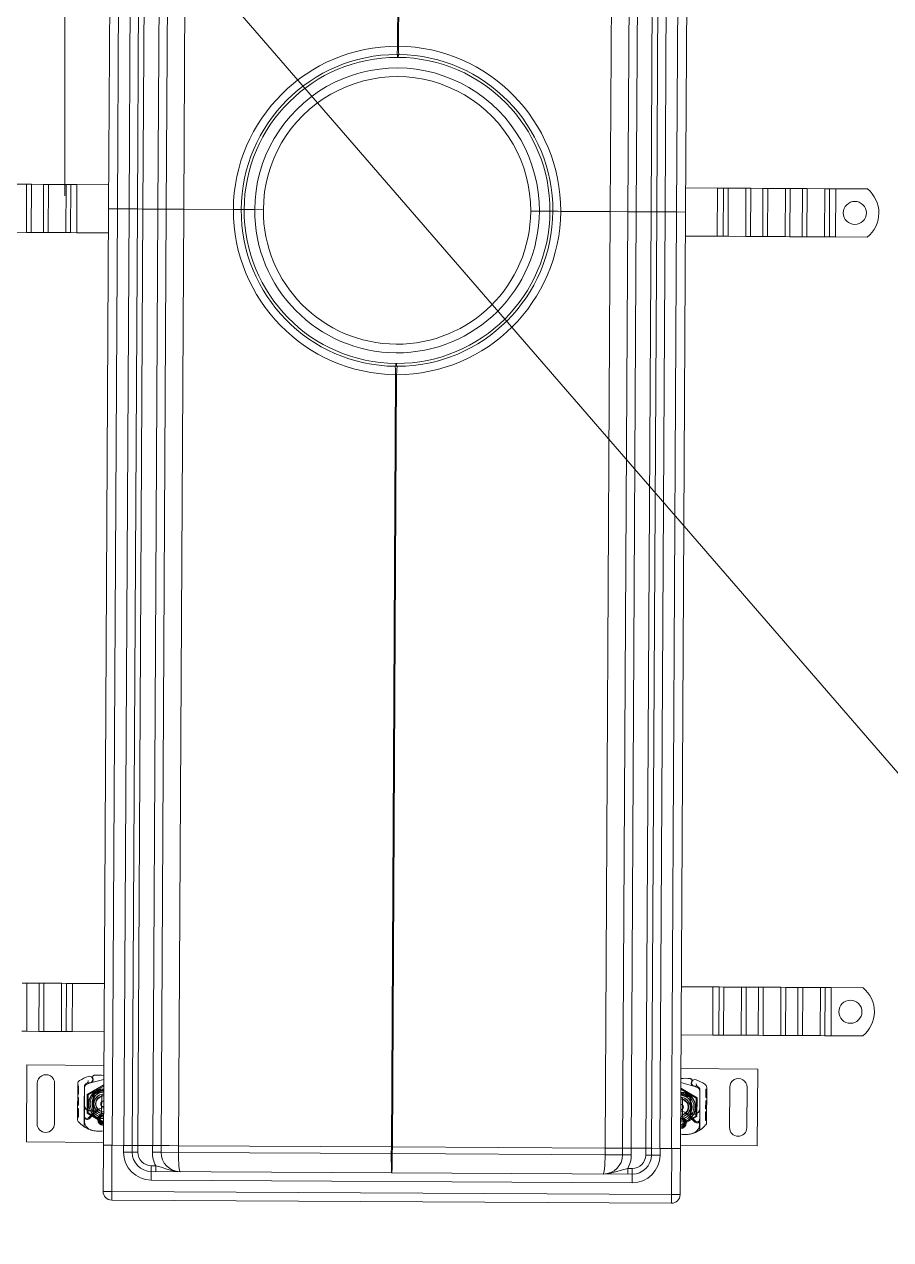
# Model space of a CAD drawing. Header units: millimetres. Extents: x -34838 to 729576, y -214038 to 121482.
# Drawn here: x 574465 to 574916, y -93390 to -92758 of the extents above; entities that cross this region are included whole.
import ezdxf

# ---------------------------------------------------------------- set-up
doc = ezdxf.new("R2010")
doc.units = ezdxf.units.MM
doc.header["$MEASUREMENT"] = 0
doc.linetypes.add('ШТРИХОВА 1_2', pattern=[1300, 750, -550])
doc.layers.add('0_Ном._пера__1', color=7, linetype='Continuous', lineweight=13)

msp = doc.modelspace()

# ---------------------------------------------------------------- linework, layer by layer
at = {"layer": '0_Ном._пера__1', "color": 7, "linetype": 'Continuous', "lineweight": 13}
for p, q in [((574511.65, -92367.82), (574508.96, -92854.31)), ((574513.61, -92854.34), (574516.31, -92367.85)), ((574522.31, -92367.88), (574519.61, -92854.37)), ((574523.95, -92854.4), (574526.65, -92367.9)), ((574526.85, -92854.41), (574529.55, -92367.92)), ((574537.31, -92367.96), (574534.61, -92854.45)), ((574538.95, -92854.48), (574541.65, -92367.99)), ((574548.08, -92854.53), (574550.78, -92368.04)), ((574661.39, -92368.65), (574659.16, -92769.8)), ((574659.69, -92769.81), (574661.91, -92368.65)), ((574772.52, -92369.27), (574769.82, -92855.76)), ((574781.65, -92369.32), (574778.95, -92855.81)), ((574783.29, -92855.83), (574785.99, -92369.34)), ((574793.75, -92369.38), (574791.06, -92855.88)), ((574796.65, -92369.4), (574793.95, -92855.89)), ((574798.29, -92855.92), (574800.99, -92369.42)), ((574806.99, -92369.46), (574804.29, -92855.95)), ((574808.95, -92855.98), (574811.65, -92369.48)), ((574659.16, -92775.64), (574659.17, -92774.14)), ((574659.62, -92775.65), (574659.64, -92774.15)), ((574466.38, -92841.58), (574457.19, -92841.52)), ((574466.38, -92841.58), (574466.24, -92866.58)), ((574466.38, -92841.58), (574468.86, -92841.59)), ((574468.86, -92841.59), (574468.72, -92866.59)), ((574468.86, -92841.59), (574475.22, -92841.62)), ((574475.22, -92841.62), (574475.08, -92866.62)), ((574475.22, -92841.62), (574477.69, -92841.64)), ((574477.69, -92841.64), (574477.56, -92866.64)), ((574486.89, -92841.69), (574477.69, -92841.64)), ((574486.89, -92841.69), (574486.75, -92866.69)), ((574486.89, -92841.69), (574489.36, -92841.7)), ((574489.36, -92841.7), (574489.22, -92866.7)), ((574489.36, -92841.7), (574492.54, -92841.72)), ((574492.54, -92841.72), (574492.4, -92866.72)), ((574492.54, -92841.72), (574509.02, -92841.81)), ((574825.5, -92843.57), (574809.02, -92843.48)), ((574825.36, -92868.57), (574825.5, -92843.57)), ((574828.68, -92843.58), (574825.5, -92843.57)), ((574828.54, -92868.58), (574828.68, -92843.58)), ((574831.16, -92843.6), (574828.68, -92843.58)), ((574831.02, -92868.6), (574831.16, -92843.6)), ((574831.16, -92843.6), (574840.35, -92843.65)), ((574840.21, -92868.65), (574840.35, -92843.65)), ((574842.83, -92843.66), (574840.35, -92843.65)), ((574842.69, -92868.66), (574842.83, -92843.66)), ((574849.19, -92843.7), (574842.83, -92843.66)), ((574849.05, -92868.7), (574849.19, -92843.7)), ((574851.66, -92843.71), (574849.19, -92843.7)), ((574851.53, -92868.71), (574851.66, -92843.71)), ((574851.66, -92843.71), (574860.86, -92843.76)), ((574860.72, -92868.76), (574860.86, -92843.76)), ((574863.33, -92843.78), (574860.86, -92843.76)), ((574863.19, -92868.78), (574863.33, -92843.78)), ((574869.69, -92843.81), (574863.33, -92843.78)), ((574869.56, -92868.81), (574869.69, -92843.81)), ((574872.17, -92843.83), (574869.69, -92843.81)), ((574872.03, -92868.83), (574872.17, -92843.83)), ((574872.17, -92843.83), (574881.36, -92843.88)), ((574881.22, -92868.88), (574881.36, -92843.88)), ((574883.84, -92843.89), (574881.36, -92843.88)), ((574883.7, -92868.89), (574883.84, -92843.89)), ((574887.02, -92843.91), (574883.84, -92843.89)), ((574886.88, -92868.91), (574887.02, -92843.91)), ((574903.51, -92844), (574887.02, -92843.91)), ((574508.96, -92854.31), (574506.26, -93340.8)), ((574508.96, -92854.31), (574513.61, -92854.34)), ((574513.61, -92854.34), (574508.96, -92854.31)), ((574510.91, -93340.83), (574513.61, -92854.34)), ((574519.61, -92854.37), (574513.61, -92854.34)), ((574513.61, -92854.34), (574519.61, -92854.37)), ((574519.61, -92854.37), (574516.91, -93340.86)), ((574519.61, -92854.37), (574523.95, -92854.4)), ((574523.95, -92854.4), (574519.61, -92854.37)), ((574521.26, -93340.89), (574523.95, -92854.4)), ((574526.85, -92854.41), (574523.95, -92854.4)), ((574523.95, -92854.4), (574526.85, -92854.41)), ((574524.15, -93340.9), (574526.85, -92854.41)), ((574534.61, -92854.45), (574526.85, -92854.41)), ((574526.85, -92854.41), (574534.61, -92854.45)), ((574534.61, -92854.45), (574531.91, -93340.95)), ((574534.61, -92854.45), (574538.95, -92854.48)), ((574538.95, -92854.48), (574534.61, -92854.45)), ((574536.26, -93340.97), (574538.95, -92854.48)), ((574548.08, -92854.53), (574538.95, -92854.48)), ((574538.95, -92854.48), (574548.08, -92854.53)), ((574545.39, -93341.02), (574548.08, -92854.53)), ((574573.85, -92854.67), (574548.08, -92854.53)), ((574548.08, -92854.53), (574573.85, -92854.67)), ((574579.45, -92854.7), (574577.95, -92854.69)), ((574577.95, -92854.69), (574579.45, -92854.7)), ((574584.95, -92854.73), (574579.45, -92854.7)), ((574579.45, -92854.7), (574584.95, -92854.73)), ((574584.95, -92854.73), (574589.45, -92854.76)), ((574589.45, -92854.76), (574584.95, -92854.73)), ((574728.45, -92855.53), (574732.95, -92855.55)), ((574732.95, -92855.55), (574728.45, -92855.53)), ((574738.45, -92855.58), (574732.95, -92855.55)), ((574732.95, -92855.55), (574738.45, -92855.58)), ((574739.95, -92855.59), (574738.45, -92855.58)), ((574738.45, -92855.58), (574739.95, -92855.59)), ((574769.82, -92855.76), (574744.06, -92855.62)), ((574744.06, -92855.62), (574769.82, -92855.76)), ((574769.82, -92855.76), (574767.12, -93342.25)), ((574778.95, -92855.81), (574769.82, -92855.76)), ((574769.82, -92855.76), (574778.95, -92855.81)), ((574778.95, -92855.81), (574776.25, -93342.3)), ((574778.95, -92855.81), (574783.29, -92855.83)), ((574783.29, -92855.83), (574778.95, -92855.81)), ((574780.6, -93342.33), (574783.29, -92855.83)), ((574791.06, -92855.88), (574783.29, -92855.83)), ((574783.29, -92855.83), (574791.06, -92855.88)), ((574791.06, -92855.88), (574788.36, -93342.37)), ((574793.95, -92855.89), (574791.06, -92855.88)), ((574791.06, -92855.88), (574793.95, -92855.89)), ((574793.95, -92855.89), (574791.25, -93342.38)), ((574793.95, -92855.89), (574798.29, -92855.92)), ((574798.29, -92855.92), (574793.95, -92855.89)), ((574795.6, -93342.41), (574798.29, -92855.92)), ((574804.29, -92855.95), (574798.29, -92855.92)), ((574798.29, -92855.92), (574804.29, -92855.95)), ((574804.29, -92855.95), (574801.6, -93342.44)), ((574804.29, -92855.95), (574808.95, -92855.98)), ((574808.95, -92855.98), (574804.29, -92855.95)), ((574806.25, -93342.47), (574808.95, -92855.98)), ((574466.24, -92866.58), (574457.05, -92866.52)), ((574466.24, -92866.58), (574468.72, -92866.59)), ((574468.72, -92866.59), (574475.08, -92866.62)), ((574475.08, -92866.62), (574477.56, -92866.64)), ((574486.75, -92866.69), (574477.56, -92866.64)), ((574486.75, -92866.69), (574489.22, -92866.7)), ((574489.22, -92866.7), (574492.4, -92866.72)), ((574492.4, -92866.72), (574508.89, -92866.81)), ((574825.36, -92868.57), (574808.88, -92868.48)), ((574828.54, -92868.58), (574825.36, -92868.57)), ((574831.02, -92868.6), (574828.54, -92868.58)), ((574831.02, -92868.6), (574840.21, -92868.65)), ((574842.69, -92868.66), (574840.21, -92868.65)), ((574849.05, -92868.7), (574842.69, -92868.66)), ((574851.53, -92868.71), (574849.05, -92868.7)), ((574851.53, -92868.71), (574860.72, -92868.76)), ((574863.19, -92868.78), (574860.72, -92868.76)), ((574869.56, -92868.81), (574863.19, -92868.78)), ((574872.03, -92868.83), (574869.56, -92868.81)), ((574872.03, -92868.83), (574881.22, -92868.88)), ((574883.7, -92868.89), (574881.22, -92868.88)), ((574886.88, -92868.91), (574883.7, -92868.89)), ((574903.37, -92869), (574886.88, -92868.91)), ((574658.28, -92934.64), (574658.27, -92936.14)), ((574658.74, -92934.64), (574658.74, -92936.14)), ((574658.22, -92940.48), (574655.99, -93341.63)), ((574656.52, -93341.64), (574658.74, -92940.49)), ((574464.08, -93256.57), (574466.55, -93256.58)), ((574466.55, -93256.58), (574466.42, -93281.58)), ((574466.55, -93256.58), (574472.92, -93256.62)), ((574472.92, -93256.62), (574472.78, -93281.62)), ((574472.92, -93256.62), (574475.39, -93256.63)), ((574475.39, -93256.63), (574475.25, -93281.63)), ((574484.59, -93256.68), (574475.39, -93256.63)), ((574484.59, -93256.68), (574484.45, -93281.68)), ((574484.59, -93256.68), (574487.06, -93256.7)), ((574487.06, -93256.7), (574486.92, -93281.7)), ((574487.06, -93256.7), (574490.24, -93256.71)), ((574490.24, -93256.71), (574490.1, -93281.71)), ((574490.24, -93256.71), (574506.72, -93256.81)), ((574823.2, -93258.56), (574806.72, -93258.47)), ((574823.06, -93283.56), (574823.2, -93258.56)), ((574826.38, -93258.58), (574823.2, -93258.56)), ((574826.24, -93283.58), (574826.38, -93258.58)), ((574828.86, -93258.59), (574826.38, -93258.58)), ((574828.72, -93283.59), (574828.86, -93258.59)), ((574828.86, -93258.59), (574838.05, -93258.64)), ((574837.91, -93283.64), (574838.05, -93258.64)), ((574840.52, -93258.66), (574838.05, -93258.64)), ((574840.39, -93283.66), (574840.52, -93258.66)), ((574846.89, -93258.69), (574840.52, -93258.66)), ((574846.75, -93283.69), (574846.89, -93258.69)), ((574849.36, -93258.71), (574846.89, -93258.69)), ((574849.22, -93283.71), (574849.36, -93258.71)), ((574849.36, -93258.71), (574858.55, -93258.76)), ((574858.42, -93283.76), (574858.55, -93258.76)), ((574861.03, -93258.77), (574858.55, -93258.76)), ((574860.89, -93283.77), (574861.03, -93258.77)), ((574867.39, -93258.81), (574861.03, -93258.77)), ((574867.26, -93283.81), (574867.39, -93258.81)), ((574869.87, -93258.82), (574867.39, -93258.81)), ((574869.73, -93283.82), (574869.87, -93258.82)), ((574869.87, -93258.82), (574879.06, -93258.87)), ((574878.92, -93283.87), (574879.06, -93258.87)), ((574881.54, -93258.88), (574879.06, -93258.87)), ((574881.4, -93283.88), (574881.54, -93258.88)), ((574884.72, -93258.9), (574881.54, -93258.88)), ((574884.58, -93283.9), (574884.72, -93258.9)), ((574901.2, -93258.99), (574884.72, -93258.9)), ((574463.94, -93281.57), (574466.42, -93281.58)), ((574466.42, -93281.58), (574472.78, -93281.62)), ((574472.78, -93281.62), (574475.25, -93281.63)), ((574484.45, -93281.68), (574475.25, -93281.63)), ((574484.45, -93281.68), (574486.92, -93281.7)), ((574486.92, -93281.7), (574490.1, -93281.71)), ((574490.1, -93281.71), (574506.58, -93281.81)), ((574823.06, -93283.56), (574806.58, -93283.47)), ((574826.24, -93283.58), (574823.06, -93283.56)), ((574828.72, -93283.59), (574826.24, -93283.58)), ((574828.72, -93283.59), (574837.91, -93283.64)), ((574840.39, -93283.66), (574837.91, -93283.64)), ((574846.75, -93283.69), (574840.39, -93283.66)), ((574849.22, -93283.71), (574846.75, -93283.69)), ((574849.22, -93283.71), (574858.42, -93283.76)), ((574860.89, -93283.77), (574858.42, -93283.76)), ((574867.26, -93283.81), (574860.89, -93283.77)), ((574869.73, -93283.82), (574867.26, -93283.81)), ((574869.73, -93283.82), (574878.92, -93283.87)), ((574881.4, -93283.88), (574878.92, -93283.87)), ((574884.58, -93283.9), (574881.4, -93283.88)), ((574901.07, -93283.99), (574884.58, -93283.9)), ((574466.49, -93299.08), (574466.27, -93339.08)), ((574506.49, -93299.31), (574466.49, -93299.08)), ((574806.48, -93300.97), (574846.48, -93301.19)), ((574846.48, -93301.19), (574846.26, -93341.19)), ((574471.82, -93329.61), (574471.94, -93308.61)), ((574480.94, -93308.66), (574480.82, -93329.66)), ((574492.94, -93308.9), (574492.78, -93327.13)), ((574498.12, -93308.4), (574497.66, -93308.6)), ((574497.84, -93308.99), (574499.6, -93308.41)), ((574500.05, -93308.26), (574499.6, -93308.41)), ((574506.45, -93306.56), (574500.29, -93308.18)), ((574806.44, -93308.23), (574812.58, -93309.91)), ((574492.88, -93315.96), (574493.38, -93315.96)), ((574492.89, -93314.18), (574493.39, -93314.19)), ((574492.89, -93314.18), (574493.39, -93314.19)), ((574492.9, -93312.98), (574493.4, -93312.98)), ((574492.9, -93313.21), (574493.4, -93313.22)), ((574492.9, -93313.28), (574493.4, -93313.28)), ((574492.9, -93313.28), (574493.4, -93313.28)), ((574492.91, -93312.05), (574493.41, -93312.06)), ((574492.92, -93310.83), (574493.42, -93310.84)), ((574492.92, -93310.83), (574493.42, -93310.84)), ((574492.92, -93310.89), (574493.42, -93310.9)), ((574492.92, -93311.13), (574493.42, -93311.14)), ((574492.93, -93309.93), (574493.43, -93309.93)), ((574492.93, -93309.93), (574493.43, -93309.93)), ((574493.34, -93320), (574493.38, -93315.96)), ((574493.39, -93314.19), (574493.41, -93312.06)), ((574493.41, -93312.06), (574493.43, -93309.93)), ((574496.34, -93319.92), (574496.42, -93310.38)), ((574496.48, -93310.41), (574496.42, -93319.95)), ((574498.39, -93314.64), (574498.34, -93323.89)), ((574506.43, -93310.06), (574498.39, -93314.64)), ((574501.03, -93314.68), (574500.83, -93319.05)), ((574501.33, -93319.07), (574501.53, -93314.7)), ((574505.36, -93323.17), (574505.4, -93315.43)), ((574806.42, -93311.72), (574814.41, -93316.39)), ((574812.82, -93309.99), (574813.27, -93310.15)), ((574815.02, -93310.75), (574813.27, -93310.15)), ((574814.75, -93310.15), (574815.2, -93310.36)), ((574816.37, -93312.19), (574816.32, -93321.72)), ((574816.4, -93321.7), (574816.42, -93312.16)), ((574819.41, -93315.99), (574819.42, -93313.87)), ((574819.91, -93315.03), (574819.41, -93315.03)), ((574819.91, -93315.09), (574819.41, -93315.09)), ((574819.91, -93315.09), (574819.41, -93315.09)), ((574819.91, -93315.99), (574819.41, -93315.99)), ((574819.91, -93315.99), (574819.41, -93315.99)), ((574819.92, -93311.74), (574819.42, -93311.74)), ((574819.42, -93313.87), (574819.42, -93311.74)), ((574819.92, -93311.74), (574819.42, -93311.74)), ((574819.92, -93312.65), (574819.42, -93312.64)), ((574819.92, -93312.65), (574819.42, -93312.64)), ((574819.92, -93312.71), (574819.42, -93312.71)), ((574819.92, -93312.95), (574819.42, -93312.94)), ((574819.92, -93313.87), (574819.42, -93313.87)), ((574819.92, -93314.79), (574819.42, -93314.79)), ((574819.93, -93310.72), (574819.88, -93328.94)), ((574831.93, -93310.61), (574831.81, -93331.61)), ((574840.81, -93331.66), (574840.93, -93310.66)), ((574492.83, -93321.69), (574493.33, -93321.69)), ((574492.84, -93320), (574493.34, -93320)), ((574492.84, -93320.05), (574493.34, -93320.06)), ((574492.85, -93319.27), (574493.35, -93319.28)), ((574492.85, -93319.31), (574493.35, -93319.31)), ((574492.87, -93316.87), (574493.37, -93316.87)), ((574493.29, -93326.2), (574493.33, -93321.69)), ((574493.34, -93320), (574493.34, -93320.06)), ((574496.29, -93325.92), (574496.34, -93319.92)), ((574496.42, -93320.61), (574496.39, -93325.45)), ((574496.42, -93319.95), (574496.42, -93320.61)), ((574500.83, -93319.27), (574500.81, -93321.84)), ((574500.81, -93321.84), (574500.81, -93321.91)), ((574501.31, -93321.84), (574501.33, -93319.28)), ((574501.31, -93321.84), (574501.31, -93321.88)), ((574807.35, -93324.85), (574807.39, -93317.1)), ((574811.42, -93320.79), (574811.27, -93316.42)), ((574811.41, -93323.56), (574811.42, -93321)), ((574811.77, -93316.4), (574811.92, -93320.78)), ((574811.92, -93321), (574811.91, -93323.56)), ((574814.41, -93316.39), (574814.36, -93325.64)), ((574816.32, -93321.72), (574816.31, -93322.39)), ((574816.38, -93327.7), (574816.4, -93321.7)), ((574819.4, -93321.81), (574819.41, -93317.77)), ((574819.9, -93321.09), (574819.4, -93321.09)), ((574819.9, -93321.12), (574819.4, -93321.12)), ((574819.4, -93321.81), (574819.4, -93321.87)), ((574819.9, -93321.81), (574819.4, -93321.81)), ((574819.9, -93321.87), (574819.4, -93321.87)), ((574819.91, -93317.77), (574819.41, -93317.77)), ((574819.91, -93318.68), (574819.41, -93318.68)), ((574492.79, -93326.2), (574493.29, -93326.2)), ((574492.8, -93325.29), (574493.3, -93325.3)), ((574492.82, -93322.59), (574493.32, -93322.6)), ((574496.25, -93331.14), (574496.29, -93325.92)), ((574496.39, -93325.45), (574496.38, -93328.09)), ((574498.34, -93323.89), (574506.33, -93328.55)), ((574498.73, -93326.43), (574501.01, -93324.18)), ((574503.28, -93322.65), (574498.85, -93327)), ((574501.31, -93322.36), (574500.81, -93322.91)), ((574501.3, -93323.48), (574501.31, -93322.94)), ((574501.31, -93322.94), (574501.31, -93322.36)), ((574504.09, -93326.52), (574504.08, -93328.46)), ((574504.58, -93328.46), (574504.59, -93326.53)), ((574814.36, -93325.64), (574806.32, -93330.22)), ((574808.07, -93330.15), (574808.08, -93328.21)), ((574808.58, -93328.21), (574808.57, -93330.15)), ((574809.43, -93324.35), (574813.82, -93328.75)), ((574811.4, -93324.66), (574811.4, -93324.07)), ((574811.4, -93324.07), (574811.9, -93324.64)), ((574811.4, -93325.2), (574811.4, -93324.66)), ((574811.41, -93323.56), (574811.41, -93323.6)), ((574813.94, -93328.18), (574811.69, -93325.91)), ((574811.91, -93323.56), (574811.91, -93323.63)), ((574816.29, -93327.22), (574816.27, -93329.86)), ((574816.31, -93322.39), (574816.29, -93327.22)), ((574816.37, -93332.91), (574816.38, -93327.7)), ((574819.38, -93328.01), (574819.39, -93323.5)), ((574819.88, -93327.1), (574819.38, -93327.1)), ((574819.88, -93328.01), (574819.38, -93328.01)), ((574819.89, -93323.5), (574819.39, -93323.5)), ((574819.89, -93324.41), (574819.39, -93324.41)), ((574466.27, -93339.08), (574506.27, -93339.3)), ((574506.26, -93340.8), (574506.12, -93364.8)), ((574506.26, -93340.8), (574510.76, -93340.83)), ((574510.62, -93364.83), (574510.76, -93340.83)), ((574516.76, -93340.86), (574510.76, -93340.83)), ((574516.74, -93344.36), (574516.76, -93340.86)), ((574521.26, -93340.89), (574516.76, -93340.86)), ((574521.26, -93340.89), (574521.24, -93344.39)), ((574521.26, -93340.89), (574524.26, -93340.9)), ((574524.26, -93340.9), (574524.24, -93344.4)), ((574531.76, -93340.95), (574524.26, -93340.9)), ((574531.74, -93344.45), (574531.76, -93340.95)), ((574536.26, -93340.97), (574531.76, -93340.95)), ((574536.26, -93340.97), (574536.24, -93344.47)), ((574539.91, -93340.99), (574545.39, -93341.02)), ((574545.39, -93341.02), (574545.37, -93344.52)), ((574655.99, -93341.63), (574545.39, -93341.02)), ((574846.26, -93341.19), (574806.26, -93340.97)), ((574521.24, -93344.39), (574516.74, -93344.36)), ((574521.24, -93344.39), (574524.24, -93344.4)), ((574536.24, -93344.47), (574531.74, -93344.45)), ((574536.24, -93344.47), (574545.37, -93344.52)), ((574545.37, -93344.52), (574655.97, -93345.13)), ((574655.97, -93345.13), (574655.99, -93341.63)), ((574656.5, -93345.14), (574655.97, -93345.13)), ((574655.99, -93341.63), (574656.52, -93341.64)), ((574656.52, -93341.64), (574656.5, -93345.14)), ((574767.11, -93345.75), (574656.5, -93345.14)), ((574656.52, -93341.64), (574767.13, -93342.25)), ((574767.13, -93342.25), (574767.11, -93345.75)), ((574776.23, -93345.8), (574767.11, -93345.75)), ((574772.6, -93342.28), (574767.13, -93342.25)), ((574776.25, -93342.3), (574776.23, -93345.8)), ((574776.23, -93345.8), (574780.73, -93345.83)), ((574776.25, -93342.3), (574780.75, -93342.33)), ((574780.73, -93345.83), (574780.75, -93342.33)), ((574780.75, -93342.33), (574788.25, -93342.37)), ((574788.25, -93342.37), (574788.23, -93345.87)), ((574791.23, -93345.88), (574788.23, -93345.87)), ((574791.25, -93342.38), (574788.25, -93342.37)), ((574791.23, -93345.88), (574791.25, -93342.38)), ((574795.73, -93345.91), (574791.23, -93345.88)), ((574795.75, -93342.41), (574791.25, -93342.38)), ((574795.75, -93342.41), (574795.73, -93345.91)), ((574795.75, -93342.41), (574801.75, -93342.44)), ((574801.75, -93342.44), (574801.62, -93366.44)), ((574801.75, -93342.44), (574806.25, -93342.47)), ((574806.12, -93366.47), (574806.25, -93342.47)), ((574531.18, -93354.44), (574531.2, -93351.44)), ((574531.2, -93351.44), (574533.5, -93351.46)), ((574533.48, -93354.46), (574533.5, -93351.46)), ((574778.88, -93355.82), (574778.89, -93352.82)), ((574781.2, -93352.83), (574778.89, -93352.82)), ((574781.18, -93355.83), (574781.2, -93352.83)), ((574531.18, -93354.44), (574531.16, -93358.94)), ((574781.15, -93360.33), (574531.16, -93358.94)), ((574531.18, -93354.44), (574781.18, -93355.83)), ((574781.15, -93360.33), (574781.18, -93355.83)), ((574510.62, -93364.83), (574506.12, -93364.8)), ((574510.62, -93364.83), (574510.6, -93369.33)), ((574510.62, -93364.83), (574801.62, -93366.44)), ((574801.59, -93370.94), (574801.62, -93366.44)), ((574806.12, -93366.47), (574801.62, -93366.44)), ((574801.59, -93370.94), (574510.6, -93369.33))]:
    msp.add_line(p, q, dxfattribs=at)
at = {"layer": '0_Ном._пера__1', "color": 7, "linetype": 'ШТРИХОВА 1_2', "lineweight": 13}
for p, q in [((574486.16, -94147.56), (574486.16, -92647.56)), ((574486.16, -92647.56), (575786.16, -94147.56))]:
    msp.add_line(p, q, dxfattribs=at)
at = {"layer": '0_Ном._пера__1', "color": 7, "linetype": 'Continuous', "lineweight": 13, "flags": 128}
for points in [[(574659.69, -92769.81), (574659.43, -92769.8), (574659.16, -92769.8)], [(574658.78, -92774.14), (574659.17, -92774.14)], [(574659.16, -92775.64), (574659.39, -92775.64), (574659.62, -92775.65)], [(574659.64, -92774.15), (574659.4, -92774.14), (574659.17, -92774.14)], [(574659.64, -92774.15), (574660.02, -92774.15)], [(574577.95, -92854.69), (574577.62, -92854.69), (574576.66, -92854.69), (574575.37, -92854.68), (574573.85, -92854.67)], [(574573.85, -92854.67), (574575.52, -92854.68), (574576.88, -92854.69), (574577.68, -92854.69), (574577.95, -92854.69)], [(574744.06, -92855.62), (574742.39, -92855.61), (574741.02, -92855.6), (574740.23, -92855.59), (574739.95, -92855.59)], [(574739.95, -92855.59), (574740.29, -92855.59), (574741.25, -92855.6), (574742.54, -92855.61), (574744.06, -92855.62)], [(574658.27, -92936.14), (574657.88, -92936.14)], [(574658.27, -92936.14), (574658.5, -92936.14), (574658.74, -92936.14)], [(574658.74, -92934.64), (574658.51, -92934.64), (574658.28, -92934.64)], [(574659.12, -92936.14), (574658.74, -92936.14)], [(574658.22, -92940.48), (574658.48, -92940.49), (574658.74, -92940.49)], [(574497.9, -93314.35), (574506.43, -93309.49)], [(574498.42, -93307.08), (574498.34, -93307.37), (574498.29, -93307.65), (574498.25, -93307.97), (574498.24, -93308.17), (574498.24, -93308.24)], [(574500.14, -93308.23), (574500.05, -93308.26)], [(574500.35, -93308.16), (574500.14, -93308.23)], [(574500.29, -93308.18), (574500.26, -93308.19)], [(574500.75, -93305.86), (574500.87, -93306.17), (574500.94, -93306.77), (574500.88, -93307.22), (574500.77, -93307.51), (574500.51, -93307.93)], [(574501.56, -93304.43), (574501.17, -93304.79)], [(574811.36, -93306.15), (574811.74, -93306.51)], [(574812.14, -93307.59), (574812.03, -93307.89), (574811.94, -93308.5), (574812, -93308.94), (574812.11, -93309.24), (574812.36, -93309.66)], [(574814.47, -93308.84), (574814.54, -93309.12), (574814.59, -93309.4), (574814.62, -93309.72), (574814.63, -93309.92), (574814.63, -93309.99)], [(574497.85, -93324.17), (574497.9, -93314.35)], [(574501.85, -93313.41), (574503.39, -93313.52)], [(574501.92, -93313.95), (574502.05, -93313.77), (574502.18, -93313.59)], [(574503.39, -93313.52), (574503.34, -93313.51), (574502.71, -93313.55), (574502.18, -93313.78), (574502.08, -93313.86)], [(574506.4, -93311.51), (574504.65, -93311.8), (574502.18, -93313.59)], [(574502.8, -93313.78), (574503.13, -93313.79), (574503.47, -93313.86)], [(574503.39, -93313.94), (574503.1, -93313.87), (574502.81, -93313.79)], [(574506.42, -93312.04), (574504.89, -93312.43), (574503.39, -93313.52)], [(574503.39, -93313.52), (574506.42, -93312.04)], [(574503.5, -93313.83), (574503.45, -93313.67), (574503.39, -93313.52)], [(574503.39, -93313.94), (574503.47, -93313.86)], [(574503.5, -93313.83), (574506.41, -93312.66)], [(574505.4, -93315.43), (574505.4, -93314.4)], [(574806.4, -93313.17), (574808.14, -93313.48), (574810.63, -93315.3)], [(574809.43, -93315.21), (574806.41, -93313.7)], [(574806.41, -93313.71), (574807.94, -93314.11), (574809.42, -93315.21)], [(574809.31, -93315.53), (574806.41, -93314.32)], [(574814.9, -93316.11), (574806.43, -93311.15)], [(574809.31, -93315.53), (574809.36, -93315.37), (574809.43, -93315.21)], [(574810.01, -93315.49), (574809.68, -93315.49), (574809.34, -93315.56)], [(574809.42, -93315.64), (574809.34, -93315.55)], [(574809.42, -93315.64), (574809.71, -93315.57), (574810, -93315.49)], [(574810.96, -93315.12), (574809.43, -93315.21)], [(574809.43, -93315.21), (574809.48, -93315.21), (574810.1, -93315.26), (574810.63, -93315.49), (574810.73, -93315.57)], [(574810.88, -93315.67), (574810.76, -93315.48), (574810.63, -93315.3)], [(574812.57, -93309.94), (574812.73, -93309.96)], [(574812.58, -93309.91), (574812.61, -93309.92)], [(574812.73, -93309.96), (574812.82, -93309.99)], [(574500.81, -93321.91), (574500.81, -93322.24), (574500.81, -93322.42), (574500.81, -93322.59), (574500.81, -93322.83), (574500.81, -93322.89), (574500.81, -93322.91)], [(574501.31, -93322.36), (574501.31, -93322.34), (574501.31, -93322.32), (574501.31, -93322.21), (574501.31, -93322.13), (574501.31, -93322.04), (574501.31, -93321.88)], [(574807.39, -93317.1), (574807.4, -93316.07)], [(574814.84, -93325.92), (574814.9, -93316.11)], [(574506.32, -93329.12), (574497.85, -93324.17)], [(574505.35, -93324.2), (574505.36, -93323.17)], [(574806.32, -93330.78), (574814.84, -93325.92)], [(574807.34, -93325.87), (574807.35, -93324.85)], [(574811.4, -93324.07), (574811.4, -93324.06), (574811.41, -93324.04), (574811.41, -93323.93), (574811.41, -93323.85), (574811.41, -93323.76), (574811.41, -93323.6)], [(574811.91, -93323.63), (574811.91, -93323.96), (574811.9, -93324.15), (574811.9, -93324.31), (574811.9, -93324.55), (574811.9, -93324.61), (574811.9, -93324.64)], [(574499.9, -93332.89), (574501.28, -93333.25), (574502.62, -93333.46), (574503.29, -93333.52), (574504.67, -93333.56)], [(574812.7, -93334.62), (574811.31, -93334.97), (574809.97, -93335.17), (574809.3, -93335.22), (574807.92, -93335.24)], [(574536.26, -93340.97), (574536.89, -93340.98), (574538.88, -93340.99), (574540.47, -93341)], [(574772.04, -93342.29), (574773.63, -93342.3), (574775.62, -93342.3), (574776.25, -93342.3)], [(574533.5, -93351.46), (574536.27, -93352.25), (574539.19, -93353.21), (574542.5, -93354.12), (574544.31, -93354.41), (574545.24, -93354.5), (574546.18, -93354.53)], [(574778.89, -93352.82), (574776.12, -93353.58), (574773.18, -93354.51), (574769.86, -93355.38), (574768.05, -93355.66), (574767.12, -93355.73), (574766.18, -93355.75)]]:
    msp.add_lwpolyline(points, dxfattribs=at)
at = {"layer": '0_Ном._пера__1', "color": 7, "linetype": 'Continuous', "lineweight": 13}
for centre in [(574896.95, -92856.46), (574894.65, -93271.46)]:
    msp.add_circle(centre, 6, dxfattribs=at)
for centre, radius, start, end in [((574659.34, -92855.3), 85.5, 90.12008, 179.57756), ((574658.56, -92855.3), 85.5, 359.78705, 89.24452), ((574658.95, -92855.14), 81, 90.12008, 179.6823), ((574658.95, -92855.14), 79.5, 89.84776, 179.6823), ((574658.95, -92855.14), 79.5, 359.6823, 89.51685), ((574658.95, -92855.14), 81, 359.6823, 89.24452), ((574658.95, -92855.14), 74, 359.6823, 179.6823), ((574658.95, -92855.14), 69.5, 359.6823, 179.6823), ((574893.45, -92856.44), 16, 308.30713, 51.05748), ((574659.35, -92854.99), 85.5, 179.78705, 269.24452), ((574658.95, -92855.14), 81, 179.6823, 269.24452), ((574658.95, -92855.14), 79.5, 179.6823, 269.51685), ((574658.95, -92855.14), 74, 179.6823, 359.6823), ((574658.95, -92855.14), 69.5, 179.6823, 359.6823), ((574658.95, -92855.14), 79.5, 269.84776, 359.6823), ((574658.56, -92854.99), 85.5, 270.12008, 359.57756), ((574658.95, -92855.14), 81, 270.12008, 359.6823), ((574891.15, -93271.44), 16, 308.30713, 51.05748), ((574476.44, -93308.64), 4.5, 359.6823, 179.6823), ((574494.94, -93308.92), 2, 121.51275, 179.5197), ((574506.33, -93327.5), 23.8, 109.26675, 121.51275), ((574498.52, -93310.4), 2.1, 114.53576, 179.5197), ((574498.47, -93310.89), 2, 108.41251, 179.6823), ((574498.48, -93310.42), 2, 113.97336, 179.68231), ((574506.33, -93327.5), 20.9, 112.78753, 114.53538), ((574498.24, -93308.67), 0.3, 69.75093, 113.97337), ((574499.06, -93306.69), 1.75, 242.08612, 109.26676), ((574499, -93306.61), 1.89, 249.75093, 288.4125), ((574499.74, -93307.31), 1, 288.41252, 321.0811), ((574499, -93306.71), 1.95, 321.08109, 25.73406), ((574501.65, -93305.43), 1, 95.51221, 205.73405), ((574503.67, -93326.33), 22, 82.72032, 95.51221), ((574809, -93328.03), 22, 83.8524, 96.64429), ((574811.25, -93307.15), 1, 333.63056, 83.8524), ((574813.89, -93308.46), 1.95, 153.63055, 218.28353), ((574813.83, -93308.44), 1.75, 70.09785, 297.27849), ((574813.15, -93309.04), 1, 218.28352, 250.9521), ((574806.33, -93329.17), 23.8, 57.85186, 70.09786), ((574817.93, -93310.71), 2, 359.84491, 57.85186), ((574836.43, -93310.63), 4.5, 359.6823, 179.6823), ((574506.38, -93319.3), 7.8, 89.6823, 269.6823), ((574506.38, -93319.3), 7.65, 89.68231, 269.68231), ((574506.38, -93319.3), 6.94, 89.68231, 269.6823), ((574506.38, -93319.3), 6, 89.68231, 269.68231), ((574502.53, -93314.75), 1.5, 74.38293, 177.38986), ((574506.38, -93319.3), 5, 89.68231, 269.68231), ((574506.38, -93319.3), 5, 101.21926, 258.14535), ((574502.53, -93314.75), 1, 74.35297, 177.38986), ((574506.38, -93319.3), 4.19, 89.6823, 269.6823), ((574506.38, -93319.3), 4, 104.15981, 255.2048), ((574506.38, -93319.3), 5, 89.68231, 101.21926), ((574806.37, -93320.97), 7.8, 269.6823, 89.6823), ((574806.37, -93320.97), 7.65, 269.6823, 89.6823), ((574806.37, -93320.97), 6.94, 269.68231, 89.68231), ((574806.37, -93320.97), 6, 269.6823, 89.6823), ((574806.37, -93320.97), 5, 269.6823, 89.6823), ((574806.37, -93320.97), 5, 78.14535, 89.68231), ((574810.27, -93316.45), 1.5, 1.97475, 104.98168), ((574810.27, -93316.45), 1, 1.97474, 105.01164), ((574813.89, -93308.36), 1.89, 250.9521, 289.61367), ((574814.63, -93310.42), 0.3, 65.39125, 109.61369), ((574806.33, -93329.17), 20.9, 64.82859, 66.5764), ((574814.37, -93312.64), 2, 359.6823, 70.9521), ((574814.37, -93312.18), 2, 359.68231, 65.39125), ((574814.32, -93312.15), 2.1, 359.8449, 64.82885), ((574499.34, -93319.95), 3, 179.5197, 260.11413), ((574499.32, -93319.97), 2.9, 179.68231, 260.27674), ((574500.2, -93315.02), 8, 260.11413, 299.88687), ((574506.38, -93319.3), 5.55, 177.38987, 179.68231), ((574506.38, -93319.3), 5.05, 177.38987, 179.68231), ((574506.38, -93319.3), 5.05, 179.6823, 221.53762), ((574506.43, -93325.86), 4.5, 119.88687, 134.49795), ((574506.43, -93325.86), 4.5, 90.84142, 119.88687), ((574506.38, -93319.3), 1.5, 89.68231, 269.68231), ((574506.38, -93319.3), 1.4, 89.6823, 269.6823), ((574806.37, -93320.97), 4.19, 269.6823, 89.6823), ((574806.37, -93320.97), 1.5, 269.6823, 89.6823), ((574806.37, -93320.97), 1.4, 269.68231, 89.68231), ((574806.37, -93320.97), 5, 281.21926, 78.14535), ((574806.37, -93320.97), 4, 284.15981, 75.2048), ((574806.37, -93320.97), 5.05, 317.82699, 359.68231), ((574806.37, -93320.97), 5.05, 359.68231, 1.97475), ((574806.37, -93320.97), 5.55, 359.68231, 1.97475), ((574813.4, -93321.69), 3, 279.25047, 359.84491), ((574813.42, -93321.71), 2.9, 279.08787, 359.68231), ((574494.78, -93327.14), 2, 179.5197, 219.56952), ((574504.03, -93319.5), 14, 219.56952, 250.94858), ((574497.79, -93325.93), 1.5, 179.51971, 314.49795), ((574501.38, -93328.11), 5, 179.6823, 247.62684), ((574497.77, -93325.46), 1.37, 179.68231, 314.66055), ((574500.17, -93315.04), 7.9, 260.27674, 274.66683), ((574500.3, -93323.47), 1, 314.66055, 359.68231), ((574506.38, -93319.3), 5.05, 221.53762, 269.6823), ((574506.33, -93327.5), 3, 89.68231, 269.68231), ((574506.33, -93327.5), 2.5, 89.68231, 269.68231), ((574504.58, -93328.46), 0.5, 179.68231, 208.63734), ((574504.59, -93326.53), 0.5, 150.72729, 179.68231), ((574506.33, -93327.5), 2, 208.63734, 269.6823), ((574506.33, -93327.5), 2, 89.6823, 150.72727), ((574506.38, -93319.3), 5, 258.14535, 269.68231), ((574806.33, -93329.17), 3, 269.6823, 89.6823), ((574806.33, -93329.17), 2.5, 269.6823, 89.6823), ((574806.37, -93320.97), 5.05, 269.6823, 317.82699), ((574806.37, -93320.97), 5, 269.6823, 281.21926), ((574806.33, -93329.17), 2, 28.63734, 89.68231), ((574806.24, -93327.52), 4.5, 59.47774, 88.5232), ((574808.08, -93328.21), 0.5, 359.68231, 28.63734), ((574812.59, -93316.75), 8, 239.47774, 279.25048), ((574806.24, -93327.52), 4.5, 44.86666, 59.47776), ((574812.4, -93325.2), 1, 179.6823, 224.70406), ((574812.63, -93316.77), 7.9, 264.69777, 279.08787), ((574814.88, -93327.69), 1.5, 224.86667, 359.8449), ((574814.91, -93327.22), 1.37, 224.70406, 359.6823), ((574476.32, -93329.64), 4.5, 179.6823, 359.6823), ((574504.36, -93318.55), 15, 250.94858, 271.12831), ((574501.38, -93328.11), 5, 247.62684, 252.79857), ((574504.54, -93327.55), 6, 271.12832, 287.07204), ((574806.33, -93329.17), 2, 269.68231, 330.72727), ((574808.4, -93320.24), 15, 268.23629, 288.41603), ((574808.07, -93330.15), 0.5, 330.72729, 359.68231), ((574811.28, -93329.83), 5, 286.56605, 291.73778), ((574811.27, -93329.83), 5, 291.73777, 359.6823), ((574808.71, -93321.19), 14, 288.41603, 319.79509), ((574817.88, -93328.94), 2, 319.79509, 359.84491), ((574836.31, -93331.63), 4.5, 179.6823, 359.6823), ((574808.12, -93329.24), 6, 252.29257, 268.23629), ((574531.24, -93344.44), 14.5, 179.6823, 269.6823), ((574531.24, -93344.44), 10, 179.6823, 269.6823), ((574531.24, -93344.44), 7, 179.68231, 269.6823), ((574546.24, -93344.53), 14.5, 179.6823, 208.54804), ((574546.24, -93344.53), 10, 179.6823, 269.6823), ((574766.23, -93345.75), 10, 269.6823, 359.6823), ((574766.23, -93345.75), 14.5, 330.81657, 359.6823), ((574781.23, -93345.83), 14.5, 269.6823, 359.6823), ((574781.23, -93345.83), 10, 269.6823, 359.6823), ((574781.23, -93345.83), 7, 269.6823, 359.6823), ((574510.62, -93364.83), 4.5, 179.6823, 269.6823), ((574801.62, -93366.44), 4.5, 269.6823, 359.6823)]:
    msp.add_arc(centre, radius, start, end, dxfattribs=at)
for centre, major_axis, ratio, start_param, end_param in [((574658.78, -92769.64), (0.01, -4.5), 0.08689, 0, 1.535389), ((574660.08, -92769.65), (-0.06, -4.5), 0.08689, 4.747797, 6.283185), ((574657.83, -92940.64), (0.06, 4.5), 0.08689, 4.747797, 6.283185), ((574659.13, -92940.64), (-0.01, 4.5), 0.08689, 0, 1.535389), ((574502.72, -93314.44), (-1.12, 0.68), 0.865496, 4.64047, 5.024928), ((574506.1, -93316.51), (-2.82, -2.75), 0.948675, 4.712185, 4.722398), ((574806.68, -93318.17), (-2.79, 2.78), 0.948675, 4.70238, 4.712593), ((574810.09, -93316.14), (-1.13, -0.67), 0.865496, 4.39985, 4.784308), ((574546.24, -93344.53), (-0.06, -10), 0.087156, 4.712389, 6.283185), ((574656.24, -93345.14), (0.06, 10), 0.026147, 1.570796, 3.141593), ((574656.24, -93345.14), (-0.06, -10), 0.026147, 0, 1.570796), ((574766.23, -93345.75), (-0.06, -10), 0.087156, 0, 1.570796)]:
    msp.add_ellipse(centre, major_axis=major_axis, ratio=ratio, start_param=start_param, end_param=end_param, dxfattribs=at)

doc.saveas('drawing.dxf')
